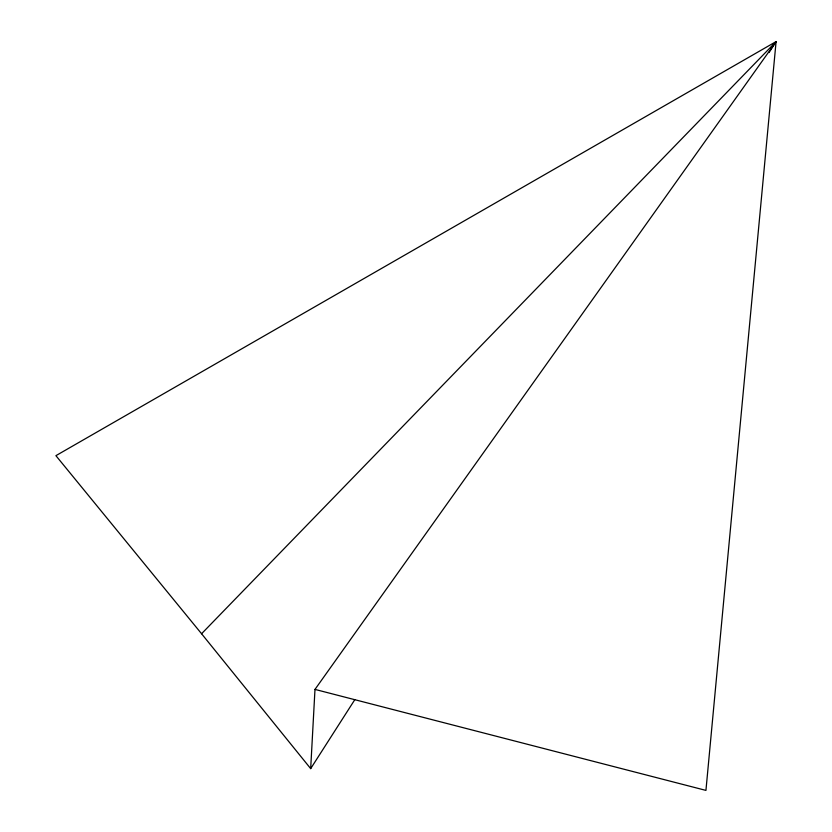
<?xml version="1.0" encoding="UTF-8"?>
<svg xmlns="http://www.w3.org/2000/svg" width="832" height="832" viewBox="0 0 832 832"><rect width="100%" height="100%" fill="white"/><g stroke="black" fill="none" stroke-linecap="round" stroke-linejoin="round"><path stroke-width="1.25" d="M769.09 52.53L776.09 41.6L55.91 455.666L201.573 633.745L310.679 768.622L314.985 689.406L776.09 41.6L705.942 790.4L314.985 689.406M310.679 768.622L354.765 699.743M201.573 633.745L776.09 41.6"/></g></svg>
